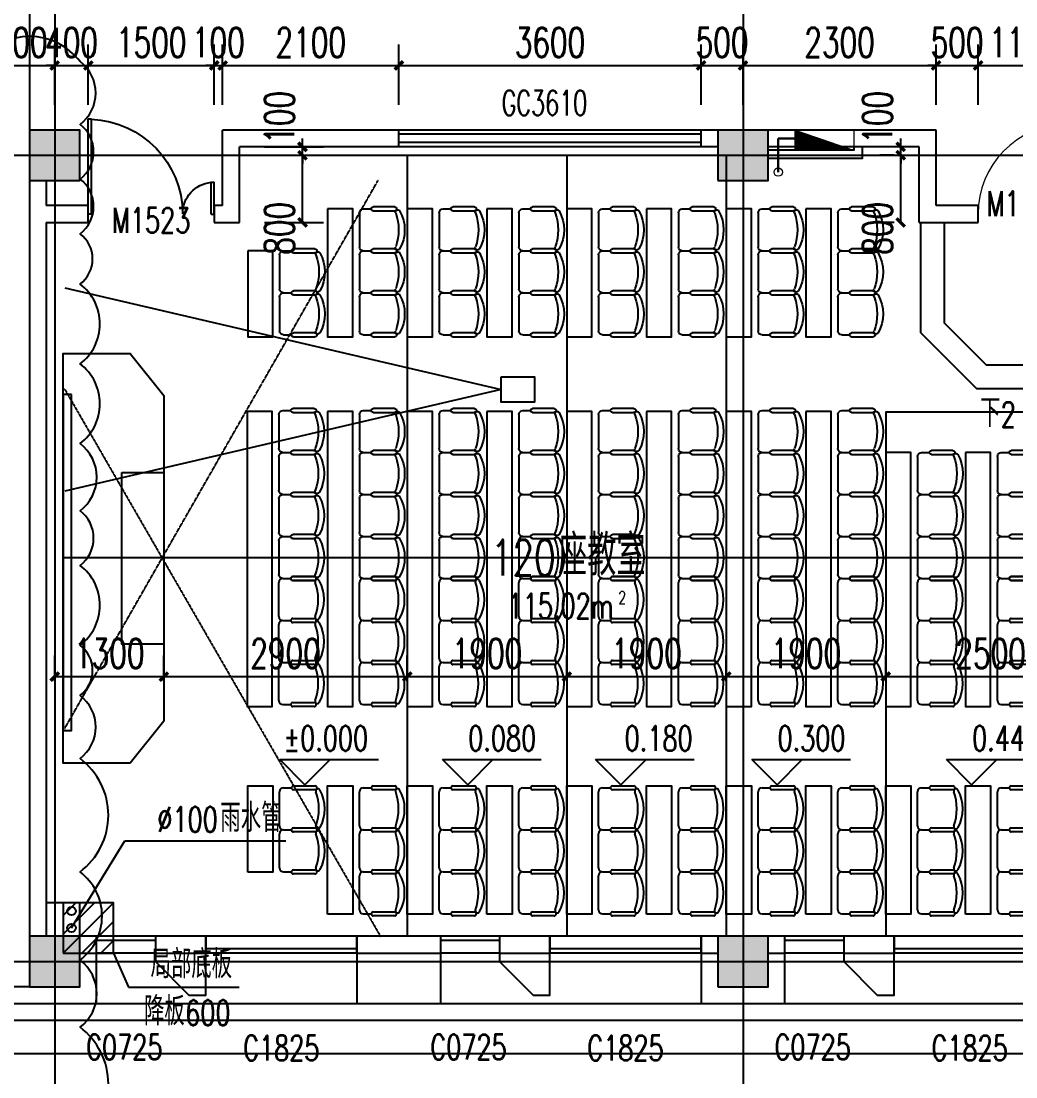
# Model space of a CAD drawing. Header units: millimetres. Extents: x 0 to 118900, y 0 to 84100.
# Drawn here: x 28698 to 40548, y 7016 to 19587 of the extents above; entities that cross this region are included whole.
import ezdxf

# ---------------------------------------------------------------- set-up
doc = ezdxf.new("R2010")
doc.units = ezdxf.units.MM
for name, pattern in [('DASH', [0.35, 0.25, -0.1]), ('DASHED2', [0.375, 0.25, -0.125]), ('DOTE', [2.42, 2, -0.2, 0.02, -0.2])]:
    doc.linetypes.add(name, pattern=pattern)
for name, color, linetype in [('COLUMN', 2, 'Continuous'), ('DIM_ELEV', 3, 'Continuous'), ('DIM_LEAD', 3, 'Continuous'), ('DIM_SYMB', 3, 'Continuous'), ('DOOR', 4, 'Continuous'), ('DOTE', 1, 'DOTE'), ('EVTR', 6, 'Continuous'), ('FACADE OUTER SKIN', 6, 'Continuous'), ('FUR', 36, 'Continuous'), ('PUB_DIM', 3, 'Continuous'), ('PUB_HATCH', 8, 'Continuous'), ('PUB_TEXT', 7, 'Continuous'), ('SEE', 5, 'Continuous'), ('SPACE', 7, 'Continuous'), ('STAIR', 201, 'Continuous'), ('SURFACE', 6, 'Continuous'), ('WALL', 2, 'Continuous'), ('WINDOW', 4, 'Continuous'), ('WINDOW_TEXT', 7, 'Continuous'), ('排水', 7, 'Continuous')]:
    doc.layers.add(name, color=color, linetype=linetype)
doc.layers.add('DIM_MODI', color=6, linetype='Continuous', plot=False)
for name, color, linetype, lineweight in [('S-XIAO', 30, 'Continuous', 15), ('S-XP', 1, 'Continuous', 30), ('S-XP-lg', 30, 'Continuous', 15)]:
    doc.layers.add(name, color=color, linetype=linetype, lineweight=lineweight)
doc.styles.add('_TCH_DIM', font='SIMPLEX', dxfattribs={"bigfont": 'GBCBIG'})
doc.styles.add('_TCH_SPACE', font='SIMPLEX', dxfattribs={"height": 5, "bigfont": 'GBCBIG'})
doc.styles.add('_TCH_WINDOW', font='SIMPLEX', dxfattribs={"height": 3.5, "bigfont": 'GBCBIG'})
doc.styles.add('DIM_FONT', font='SIMPLEX', dxfattribs={"width": 0.7, "bigfont": 'GBCBIG'})
doc.styles.add('仿宋单线', font='tjromans.shx', dxfattribs={"width": 0.65, "bigfont": 'tjhztxt.shx'})
doc.dimstyles.new('_TCH_ARCH&&100', dxfattribs={"dimtxt": 350, "dimasz": 100, "dimexe": 250, "dimexo": 300, "dimgap": 100, "dimtad": 1, "dimdec": 0, "dimzin": 0, "dimdsep": 46, "dimtxsty": 'DIM_FONT', "dimblk": 'ARCHTICK', "dimcen": 0.09, "dimclrt": 7, "dimazin": 2, "dimtfac": 1, "dimtdec": 0, "dimtix": 1, "dimtmove": 2, "dimatfit": 3, "dimldrblk": 'ARCHTICK', "dimfxl": 1, "dimtolj": 1, "dimtzin": 0, "dimarcsym": 0})

# ---------------------------------------------------------------- blocks, each defined once
blk = doc.blocks.new('WD-HIGH')
at = {"layer": 'WINDOW'}
for p, q in [((1050564, 1525426), (1050564, 1525626)), ((1054164, 1525426), (1054164, 1525626))]:
    blk.add_line(p, q, dxfattribs=at)
at = {"layer": 'WINDOW', "linetype": 'DASH', "extrusion": (0, 0, -1)}
for p, q in [((1054164, 1525576), (1050564, 1525576)), ((1054164, 1525476), (1050564, 1525476))]:
    blk.add_line(p, q, dxfattribs=at)
at = {"layer": 'WINDOW_TEXT', "style": '仿宋单线', "width": 0.65}
blk.add_text('GC3610', height=300, dxfattribs=at).set_placement((1051788, 1525799))
blk = doc.blocks.new('WATER PIPE 05')
at = {"layer": 'EVTR', "ltscale": 20}
for centre in [(520314, 806251), (520314, 806051)]:
    blk.add_circle(centre, 50, dxfattribs=at)
at = {"layer": 'SURFACE', "ltscale": 20}
blk.add_lwpolyline([(520414, 805951), (520414, 806351), (520014, 806351)], dxfattribs=at)
blk = doc.blocks.new('XHS')
at = {"layer": 'S-XIAO', "linetype": 'Continuous'}
h = blk.add_hatch(dxfattribs=at)
h.set_pattern_fill('ANSI31', color=256, scale=10, style=0)
h.set_pattern_definition([(45.00000133, (30729.9762, 392116.5537), (-0.883883497, 0.883883456), [])])
h.paths.add_polyline_path([(-900, -160), (-200, -160), (-200, -400)])
blk.add_lwpolyline([(-900, -160), (-200, -160), (-200, -400), (-900, -400)], close=True, dxfattribs=at)
at = {"layer": 'S-XP'}
for p, q in [((0, 100), (0, -300)), ((0, -300), (-200, -300))]:
    blk.add_line(p, q, dxfattribs=at)
at = {"layer": 'S-XP-lg'}
blk.add_circle((0, 100), 50, dxfattribs=at)
blk = doc.blocks.new('AXIS-NET-07')
at = {"layer": 'DOTE'}
for p, q in [((736144, 1612362.8), (736144, 1540152.8)), ((744344, 1612362.8), (744344, 1540152.8)), ((716444, 1552252.8), (796044, 1552252.8)), ((716444, 1542652.8), (796044, 1542652.8))]:
    blk.add_line(p, q, dxfattribs=at)
blk = doc.blocks.new('A$C2A1F14C1')
for p, q in [((137, 228), (351, 228)), ((0, -170), (0, 170)), ((39, 209), (117, 209)), ((351, 189), (137, 189)), ((39, -209), (117, -209)), ((137, -189), (351, -189)), ((351, -228), (137, -228))]:
    blk.add_line(p, q)
for centre, radius, start, end in [((137, 209), 19.5, 90, 270), ((351, 209), 19.5, 270, 90), ((39, 170), 39, 90, 180), ((381, 178), 21.9, 31.8908, 201.2393), ((-116, 0), 506, 340.4246, 19.5754), ((68, 0), 382, 330.2912, 29.7088), ((39, -170), 39, 180, 270), ((137, -209), 19.5, 90, 270), ((351, -209), 19.5, 270, 90), ((381, -178), 21.9, 158.7607, 328.1092)]:
    blk.add_arc(centre, radius, start, end)
blk = doc.blocks.new('120 SEATS')
at = {"layer": 'DIM_MODI', "ltscale": 20}
for points in [[(1002799, 1572146), (1001583, 1572146), (1000919, 1572810), (1000919, 1574126)], [(1002799, 1572426), (1001699, 1572426), (1001199, 1572926), (1001199, 1574126)]]:
    blk.add_lwpolyline(points, dxfattribs=at)
at = {"layer": 'FUR'}
for points in [[(993849, 1574289), (993849, 1572763), (994149, 1572763), (994149, 1574289), (993849, 1574289)], [(994799, 1574289), (994799, 1572763), (995099, 1572763), (995099, 1574289), (994799, 1574289)], [(995749, 1574289), (995749, 1572763), (996049, 1572763), (996049, 1574289), (995749, 1574289)], [(996699, 1574289), (996699, 1572763), (996999, 1572763), (996999, 1574289), (996699, 1574289)], [(997649, 1574289), (997649, 1572763), (997949, 1572763), (997949, 1574289), (997649, 1574289)], [(998599, 1574289), (998599, 1572763), (998899, 1572763), (998899, 1574289), (998599, 1574289)], [(999549, 1574289), (999549, 1572763), (999849, 1572763), (999849, 1574289), (999549, 1574289)], [(992899, 1573789), (992899, 1572763), (993199, 1572763), (993199, 1573789), (992899, 1573789)], [(992891, 1571876), (992891, 1568363), (993191, 1568363), (993191, 1571876), (992891, 1571876)], [(993849, 1571876), (993849, 1568363), (994149, 1568363), (994149, 1571876), (993849, 1571876)], [(994799, 1571876), (994799, 1568363), (995099, 1568363), (995099, 1571876), (994799, 1571876)], [(995749, 1571876), (995749, 1568363), (996049, 1568363), (996049, 1571876), (995749, 1571876)], [(996699, 1571876), (996699, 1568363), (996999, 1568363), (996999, 1571876), (996699, 1571876)], [(997649, 1571876), (997649, 1568363), (997949, 1568363), (997949, 1571876), (997649, 1571876)], [(998599, 1571876), (998599, 1568363), (998899, 1568363), (998899, 1571876), (998599, 1571876)], [(999549, 1571876), (999549, 1568363), (999849, 1568363), (999849, 1571876), (999549, 1571876)], [(1000499, 1571386), (1000499, 1568363), (1000799, 1568363), (1000799, 1571386), (1000499, 1571386)], [(1001449, 1571386), (1001449, 1568363), (1001749, 1568363), (1001749, 1571386), (1001449, 1571386)], [(992899, 1566391), (992899, 1567417), (993199, 1567417), (993199, 1566391), (992899, 1566391)], [(993849, 1565891), (993849, 1567417), (994149, 1567417), (994149, 1565891), (993849, 1565891)], [(994799, 1565891), (994799, 1567417), (995099, 1567417), (995099, 1565891), (994799, 1565891)], [(995749, 1565891), (995749, 1567417), (996049, 1567417), (996049, 1565891), (995749, 1565891)], [(996699, 1565891), (996699, 1567417), (996999, 1567417), (996999, 1565891), (996699, 1565891)], [(997649, 1565891), (997649, 1567417), (997949, 1567417), (997949, 1565891), (997649, 1565891)], [(998599, 1565891), (998599, 1567417), (998899, 1567417), (998899, 1565891), (998599, 1565891)], [(999549, 1565891), (999549, 1567417), (999849, 1567417), (999849, 1565891), (999549, 1565891)], [(1000499, 1565891), (1000499, 1567417), (1000799, 1567417), (1000799, 1565891), (1000499, 1565891)], [(1001449, 1565891), (1001449, 1567417), (1001749, 1567417), (1001749, 1565891), (1001449, 1565891)]]:
    blk.add_lwpolyline(points, dxfattribs=at)
for points in [[(991499, 1567687), (990699, 1567687), (990699, 1572565), (991499, 1572565), (991899, 1572065), (991899, 1568187)], [(990799, 1572076), (990699, 1572076), (990699, 1568076), (990799, 1568076)]]:
    blk.add_lwpolyline(points, close=True, dxfattribs=at)
at = {"layer": 'FUR', "ltscale": 20}
blk.add_lwpolyline([(991399, 1571149), (991899, 1571149), (991899, 1569103), (991399, 1569103)], close=True, dxfattribs=at)
at = {"layer": 'SEE', "linetype": 'DASH'}
for p, q in [((990721, 1568104), (994452, 1574626)), ((990713, 1572149), (994479, 1565626))]:
    blk.add_line(p, q, dxfattribs=at)
at = {"layer": 'SEE'}
for points in [[(994799, 1574926), (994799, 1565626)], [(996699, 1574926), (996699, 1565626)], [(998599, 1574926), (998599, 1565626)], [(990719, 1573346), (995916, 1572137), (990719, 1570927)], [(1002799, 1571866), (1000499, 1571866), (1000499, 1565626)], [(990697, 1570136), (1002799, 1570136)]]:
    blk.add_lwpolyline(points, dxfattribs=at)
blk.add_lwpolyline([(995916, 1572287), (996316, 1572287), (996316, 1571987), (995916, 1571987)], close=True, dxfattribs=at)
at = {"layer": 'FUR', "extrusion": (0, 0, -1), "xscale": 1.198432564735413, "yscale": 1.198432564735413, "zscale": -1.198432564735413, "rotation": 180}
for p in [(-994229, 1574037), (-995179, 1574037), (-996129, 1574037), (-997079, 1574037), (-998029, 1574037), (-998979, 1574037), (-999929, 1574037), (-993279, 1573537), (-994229, 1573537), (-995179, 1573537), (-996129, 1573537), (-997079, 1573537), (-998029, 1573537), (-998979, 1573537), (-999929, 1573537), (-993279, 1573037), (-994229, 1573037), (-995179, 1573037), (-996129, 1573037), (-997079, 1573037), (-998029, 1573037), (-998979, 1573037), (-999929, 1573037), (-993271, 1571636), (-994229, 1571636), (-995179, 1571636), (-996129, 1571636), (-997079, 1571636), (-998029, 1571636), (-998979, 1571636), (-999929, 1571636), (-993271, 1571136), (-994229, 1571136), (-995179, 1571136), (-996129, 1571136), (-997079, 1571136), (-998029, 1571136), (-998979, 1571136), (-999929, 1571136), (-1000879, 1571136), (-1001829, 1571136), (-993271, 1570636), (-994229, 1570636), (-995179, 1570636), (-996129, 1570636), (-997079, 1570636), (-998029, 1570636), (-998979, 1570636), (-999929, 1570636), (-1000879, 1570636), (-1001829, 1570636), (-993271, 1570136), (-994229, 1570136), (-995179, 1570136), (-996129, 1570136), (-997079, 1570136), (-998029, 1570136), (-998979, 1570136), (-999929, 1570136), (-1000879, 1570136), (-1001829, 1570136)]:
    blk.add_blockref('A$C2A1F14C1', p, dxfattribs=at)
at = {"layer": 'FUR', "xscale": 1.198432564735413, "yscale": 1.198432564735413, "zscale": 1.198432564735413}
for p in [(993271, 1569636), (994229, 1569636), (995179, 1569636), (996129, 1569636), (997079, 1569636), (998029, 1569636), (998979, 1569636), (999929, 1569636), (1000879, 1569636), (1001829, 1569636), (993271, 1569136), (994229, 1569136), (995179, 1569136), (996129, 1569136), (997079, 1569136), (998029, 1569136), (998979, 1569136), (999929, 1569136), (1000879, 1569136), (1001829, 1569136), (993271, 1568636), (994229, 1568636), (995179, 1568636), (996129, 1568636), (997079, 1568636), (998029, 1568636), (998979, 1568636), (999929, 1568636), (1000879, 1568636), (1001829, 1568636), (993279, 1567143), (994229, 1567143), (995179, 1567143), (996129, 1567143), (997079, 1567143), (998029, 1567143), (998979, 1567143), (999929, 1567143), (1000879, 1567143), (1001829, 1567143), (993279, 1566643), (994229, 1566643), (995179, 1566643), (996129, 1566643), (997079, 1566643), (998029, 1566643), (998979, 1566643), (999929, 1566643), (1000879, 1566643), (1001829, 1566643), (994229, 1566143), (995179, 1566143), (996129, 1566143), (997079, 1566143), (998029, 1566143), (998979, 1566143), (999929, 1566143), (1000879, 1566143), (1001829, 1566143)]:
    blk.add_blockref('A$C2A1F14C1', p, dxfattribs=at)
blk = doc.blocks.new('_FZH')
blk.add_lwpolyline([(-0.5, -0.5), (0.5, -0.5), (0.5, 0.5), (-0.5, 0.5)], close=True)
at = {"layer": 'PUB_HATCH'}
blk.add_solid([(-0.5, -0.5), (0.5, -0.5), (-0.5, 0.5), (0.5, 0.5)], dxfattribs=at)
blk = doc.blocks.new('$DorLib2D$00000225')
at = {"color": 0}
for p, q in [((0.475, -0.0014), (0.475, 0.7521)), ((0.475, 0.7521), (0.5, 0.7521)), ((0.5, -0.0014), (0.5, 0.7521)), ((-0.5, 0), (-0.5, 0.252)), ((-0.475, 0.252), (-0.5, 0.252)), ((-0.475, 0), (-0.475, 0.252)), ((-0.475, 0), (-0.5, 0)), ((0.475, -0.0014), (0.5, -0.0014))]:
    blk.add_line(p, q, dxfattribs=at)
for centre, radius, start, end in [((0.5046, -0.0019), 0.7546, 92.24927, 179.72377), ((-0.5008, 0.0026), 0.2508, 359.78987, 84.09744)]:
    blk.add_arc(centre, radius, start, end, dxfattribs=at)
blk = doc.blocks.new('$DorLib2D$00000001')
for p, q in [((0.45, 0.975), (0.5, 0.975)), ((0.45, 0), (0.45, 0.975)), ((0.5, 0), (0.5, 0.975)), ((0.5, 0), (0.45, 0))]:
    blk.add_line(p, q)
at = {"lineweight": 13}
blk.add_arc((0.475, 0), 0.975, 91.4693, 180, dxfattribs=at)
blk = doc.blocks.new('$WINLIB2D$00000004')
at = {"color": 0}
for points in [[(-0.5, 0.5), (-0.5, -0.5)], [(-0.5, 0.5), (0.5, 0.5)], [(0.5, -0.5), (0.5, 0.5)], [(-0.5, 0.2406), (0.5, 0.2406)], [(-0.5, -0.5), (0.5, -0.5)]]:
    blk.add_lwpolyline(points, dxfattribs=at)
blk = doc.blocks.new('_ArchTick')
at = {"color": 0, "linetype": 'ByBlock', "const_width": 0.4}
blk.add_lwpolyline([(-0.5, -0.5), (0.5, 0.5)], dxfattribs=at)
blk = doc.blocks.new('*D475')
at = {"layer": 'Defpoints', "color": 0, "transparency": 16777216}
for p in [(30398, 11782), (29098, 11427), (30398, 11427)]:
    blk.add_point(p, dxfattribs=at)
at = {"layer": 'PUB_DIM', "color": 0, "lineweight": -2, "transparency": 16777216}
for p, q in [((29098, 11727), (29098, 12032)), ((30398, 11727), (30398, 12032)), ((29098, 11782), (30398, 11782))]:
    blk.add_line(p, q, dxfattribs=at)
at = {"layer": 'PUB_DIM', "color": 0, "lineweight": -2, "transparency": 16777216, "xscale": 100, "yscale": 100, "zscale": 100, "rotation": 180}
blk.add_blockref('_ArchTick', (29098, 11782), dxfattribs=at)
at = {"layer": 'PUB_DIM', "color": 0, "lineweight": -2, "transparency": 16777216, "xscale": 100, "yscale": 100, "zscale": 100}
blk.add_blockref('_ArchTick', (30398, 11782), dxfattribs=at)
at = {"layer": 'PUB_DIM', "color": 7, "transparency": 16777216, "insert": (29748, 12057), "char_height": 350, "attachment_point": 5, "style": 'DIM_FONT'}
blk.add_mtext('\\A1;1300', dxfattribs=at)
blk = doc.blocks.new('*D476')
at = {"layer": 'Defpoints', "color": 0, "transparency": 16777216}
for p in [(33298, 11782), (30398, 11427), (33298, 11427)]:
    blk.add_point(p, dxfattribs=at)
at = {"layer": 'PUB_DIM', "color": 0, "lineweight": -2, "transparency": 16777216}
for p, q in [((30398, 11727), (30398, 12032)), ((33298, 11727), (33298, 12032)), ((30398, 11782), (33298, 11782))]:
    blk.add_line(p, q, dxfattribs=at)
at = {"layer": 'PUB_DIM', "color": 0, "lineweight": -2, "transparency": 16777216, "xscale": 100, "yscale": 100, "zscale": 100, "rotation": 180}
blk.add_blockref('_ArchTick', (30398, 11782), dxfattribs=at)
at = {"layer": 'PUB_DIM', "color": 0, "lineweight": -2, "transparency": 16777216, "xscale": 100, "yscale": 100, "zscale": 100}
blk.add_blockref('_ArchTick', (33298, 11782), dxfattribs=at)
at = {"layer": 'PUB_DIM', "color": 7, "transparency": 16777216, "insert": (31848, 12057), "char_height": 350, "attachment_point": 5, "style": 'DIM_FONT'}
blk.add_mtext('\\A1;2900', dxfattribs=at)
blk = doc.blocks.new('*D477')
at = {"layer": 'Defpoints', "color": 0, "transparency": 16777216}
for p in [(35198, 11782), (33298, 11427), (35198, 11427)]:
    blk.add_point(p, dxfattribs=at)
at = {"layer": 'PUB_DIM', "color": 0, "lineweight": -2, "transparency": 16777216}
for p, q in [((33298, 11727), (33298, 12032)), ((35198, 11727), (35198, 12032)), ((33298, 11782), (35198, 11782))]:
    blk.add_line(p, q, dxfattribs=at)
at = {"layer": 'PUB_DIM', "color": 0, "lineweight": -2, "transparency": 16777216, "xscale": 100, "yscale": 100, "zscale": 100, "rotation": 180}
blk.add_blockref('_ArchTick', (33298, 11782), dxfattribs=at)
at = {"layer": 'PUB_DIM', "color": 0, "lineweight": -2, "transparency": 16777216, "xscale": 100, "yscale": 100, "zscale": 100}
blk.add_blockref('_ArchTick', (35198, 11782), dxfattribs=at)
at = {"layer": 'PUB_DIM', "color": 7, "transparency": 16777216, "insert": (34248, 12057), "char_height": 350, "attachment_point": 5, "style": 'DIM_FONT'}
blk.add_mtext('\\A1;1900', dxfattribs=at)
blk = doc.blocks.new('*D478')
at = {"layer": 'Defpoints', "color": 0, "transparency": 16777216}
for p in [(37098, 11782), (35198, 11427), (37098, 11427)]:
    blk.add_point(p, dxfattribs=at)
at = {"layer": 'PUB_DIM', "color": 0, "lineweight": -2, "transparency": 16777216}
for p, q in [((35198, 11727), (35198, 12032)), ((37098, 11727), (37098, 12032)), ((35198, 11782), (37098, 11782))]:
    blk.add_line(p, q, dxfattribs=at)
at = {"layer": 'PUB_DIM', "color": 0, "lineweight": -2, "transparency": 16777216, "xscale": 100, "yscale": 100, "zscale": 100, "rotation": 180}
blk.add_blockref('_ArchTick', (35198, 11782), dxfattribs=at)
at = {"layer": 'PUB_DIM', "color": 0, "lineweight": -2, "transparency": 16777216, "xscale": 100, "yscale": 100, "zscale": 100}
blk.add_blockref('_ArchTick', (37098, 11782), dxfattribs=at)
at = {"layer": 'PUB_DIM', "color": 7, "transparency": 16777216, "insert": (36148, 12057), "char_height": 350, "attachment_point": 5, "style": 'DIM_FONT'}
blk.add_mtext('\\A1;1900', dxfattribs=at)
blk = doc.blocks.new('*D479')
at = {"layer": 'Defpoints', "color": 0, "transparency": 16777216}
for p in [(38998, 11782), (37098, 11427), (38998, 11427)]:
    blk.add_point(p, dxfattribs=at)
at = {"layer": 'PUB_DIM', "color": 0, "lineweight": -2, "transparency": 16777216}
for p, q in [((37098, 11727), (37098, 12032)), ((38998, 11727), (38998, 12032)), ((37098, 11782), (38998, 11782))]:
    blk.add_line(p, q, dxfattribs=at)
at = {"layer": 'PUB_DIM', "color": 0, "lineweight": -2, "transparency": 16777216, "xscale": 100, "yscale": 100, "zscale": 100, "rotation": 180}
blk.add_blockref('_ArchTick', (37098, 11782), dxfattribs=at)
at = {"layer": 'PUB_DIM', "color": 0, "lineweight": -2, "transparency": 16777216, "xscale": 100, "yscale": 100, "zscale": 100}
blk.add_blockref('_ArchTick', (38998, 11782), dxfattribs=at)
at = {"layer": 'PUB_DIM', "color": 7, "transparency": 16777216, "insert": (38048, 12057), "char_height": 350, "attachment_point": 5, "style": 'DIM_FONT'}
blk.add_mtext('\\A1;1900', dxfattribs=at)
blk = doc.blocks.new('*D480')
at = {"layer": 'Defpoints', "color": 0, "transparency": 16777216}
for p in [(41498, 11782), (38998, 11427), (41498, 11427)]:
    blk.add_point(p, dxfattribs=at)
at = {"layer": 'PUB_DIM', "color": 0, "lineweight": -2, "transparency": 16777216}
for p, q in [((38998, 11727), (38998, 12032)), ((41498, 11727), (41498, 12032)), ((38998, 11782), (41498, 11782))]:
    blk.add_line(p, q, dxfattribs=at)
at = {"layer": 'PUB_DIM', "color": 0, "lineweight": -2, "transparency": 16777216, "xscale": 100, "yscale": 100, "zscale": 100, "rotation": 180}
blk.add_blockref('_ArchTick', (38998, 11782), dxfattribs=at)
at = {"layer": 'PUB_DIM', "color": 0, "lineweight": -2, "transparency": 16777216, "xscale": 100, "yscale": 100, "zscale": 100}
blk.add_blockref('_ArchTick', (41498, 11782), dxfattribs=at)
at = {"layer": 'PUB_DIM', "color": 7, "transparency": 16777216, "insert": (40248, 12057), "char_height": 350, "attachment_point": 5, "style": 'DIM_FONT'}
blk.add_mtext('\\A1;2500', dxfattribs=at)
blk = doc.blocks.new('*D109')
at = {"layer": 'Defpoints', "color": 0, "transparency": 16777216}
for p in [(39176, 17990), (39398, 17990), (39398, 17190)]:
    blk.add_point(p, dxfattribs=at)
at = {"layer": 'PUB_DIM', "color": 0, "lineweight": -2, "transparency": 16777216}
for p, q in [((39098, 17990), (38926, 17990)), ((39176, 17190), (39176, 17990)), ((39098, 17190), (38926, 17190))]:
    blk.add_line(p, q, dxfattribs=at)
at = {"layer": 'PUB_DIM', "color": 0, "lineweight": -2, "transparency": 16777216, "xscale": 100, "yscale": 100, "zscale": 100}
for p, rotation in [((39176, 17990), 90), ((39176, 17190), 270)]:
    blk.add_blockref('_ArchTick', p, dxfattribs=dict(at, rotation=rotation))
at = {"layer": 'PUB_DIM', "color": 7, "transparency": 16777216, "insert": (38901, 17120), "char_height": 350, "attachment_point": 5, "rotation": 90, "style": 'DIM_FONT'}
blk.add_mtext('\\A1;800', dxfattribs=at)
blk = doc.blocks.new('*D110')
at = {"layer": 'Defpoints', "color": 0, "transparency": 16777216}
for p in [(39176, 18090), (39398, 18090), (39398, 17990)]:
    blk.add_point(p, dxfattribs=at)
at = {"layer": 'PUB_DIM', "color": 0, "lineweight": -2, "transparency": 16777216}
for p, q in [((39176, 18090), (39176, 18190)), ((39098, 18090), (38926, 18090)), ((39098, 17990), (38926, 17990)), ((39176, 17990), (39176, 18090)), ((39176, 17990), (39176, 17890))]:
    blk.add_line(p, q, dxfattribs=at)
at = {"layer": 'PUB_DIM', "color": 0, "lineweight": -2, "transparency": 16777216, "xscale": 100, "yscale": 100, "zscale": 100}
for p, rotation in [((39176, 18090), 270), ((39176, 17990), 90)]:
    blk.add_blockref('_ArchTick', p, dxfattribs=dict(at, rotation=rotation))
at = {"layer": 'PUB_DIM', "color": 7, "transparency": 16777216, "insert": (38901, 18440), "char_height": 350, "attachment_point": 5, "rotation": 90, "style": 'DIM_FONT'}
blk.add_mtext('\\A1;100', dxfattribs=at)
blk = doc.blocks.new('*D111')
at = {"layer": 'Defpoints', "color": 0, "transparency": 16777216}
for p in [(31298, 17990), (32050, 17990), (31298, 17190)]:
    blk.add_point(p, dxfattribs=at)
at = {"layer": 'PUB_DIM', "color": 0, "lineweight": -2, "transparency": 16777216}
for p, q in [((31598, 17990), (32300, 17990)), ((32050, 17190), (32050, 17990)), ((31598, 17190), (32300, 17190))]:
    blk.add_line(p, q, dxfattribs=at)
at = {"layer": 'PUB_DIM', "color": 0, "lineweight": -2, "transparency": 16777216, "xscale": 100, "yscale": 100, "zscale": 100}
for p, rotation in [((32050, 17990), 90), ((32050, 17190), 270)]:
    blk.add_blockref('_ArchTick', p, dxfattribs=dict(at, rotation=rotation))
at = {"layer": 'PUB_DIM', "color": 7, "transparency": 16777216, "insert": (31775, 17120), "char_height": 350, "attachment_point": 5, "rotation": 90, "style": 'DIM_FONT'}
blk.add_mtext('\\A1;800', dxfattribs=at)
blk = doc.blocks.new('*D112')
at = {"layer": 'Defpoints', "color": 0, "transparency": 16777216}
for p in [(31298, 18090), (31298, 17990), (32050, 18090)]:
    blk.add_point(p, dxfattribs=at)
at = {"layer": 'PUB_DIM', "color": 0, "lineweight": -2, "transparency": 16777216}
for p, q in [((32050, 18090), (32050, 18190)), ((31598, 18090), (32300, 18090)), ((31598, 17990), (32300, 17990)), ((32050, 17990), (32050, 18090)), ((32050, 17990), (32050, 17890))]:
    blk.add_line(p, q, dxfattribs=at)
at = {"layer": 'PUB_DIM', "color": 0, "lineweight": -2, "transparency": 16777216, "xscale": 100, "yscale": 100, "zscale": 100}
for p, rotation in [((32050, 18090), 270), ((32050, 17990), 90)]:
    blk.add_blockref('_ArchTick', p, dxfattribs=dict(at, rotation=rotation))
at = {"layer": 'PUB_DIM', "color": 7, "transparency": 16777216, "insert": (31775, 18440), "char_height": 350, "attachment_point": 5, "rotation": 90, "style": 'DIM_FONT'}
blk.add_mtext('\\A1;100', dxfattribs=at)
blk = doc.blocks.new('*D571')
at = {"layer": 'Defpoints', "color": 0, "transparency": 16777216}
for p in [(29098, 19059), (28298, 18290), (29098, 18290)]:
    blk.add_point(p, dxfattribs=at)
at = {"layer": 'PUB_DIM', "color": 0, "lineweight": -2, "transparency": 16777216}
for p, q in [((28298, 18590), (28298, 19309)), ((29098, 18590), (29098, 19309)), ((28298, 19059), (28198, 19059)), ((28298, 19059), (29098, 19059)), ((29098, 19059), (29198, 19059))]:
    blk.add_line(p, q, dxfattribs=at)
at = {"layer": 'PUB_DIM', "color": 0, "lineweight": -2, "transparency": 16777216, "xscale": 100, "yscale": 100, "zscale": 100}
blk.add_blockref('_ArchTick', (28298, 19059), dxfattribs=at)
at = {"layer": 'PUB_DIM', "color": 0, "lineweight": -2, "transparency": 16777216, "xscale": 100, "yscale": 100, "zscale": 100, "rotation": 180}
blk.add_blockref('_ArchTick', (29098, 19059), dxfattribs=at)
at = {"layer": 'PUB_DIM', "color": 7, "transparency": 16777216, "insert": (28698, 19334), "char_height": 350, "attachment_point": 5, "style": 'DIM_FONT'}
blk.add_mtext('\\A1;800', dxfattribs=at)
blk = doc.blocks.new('*D572')
at = {"layer": 'Defpoints', "color": 0, "transparency": 16777216}
for p in [(29498, 19059), (29098, 18290), (29498, 18290)]:
    blk.add_point(p, dxfattribs=at)
at = {"layer": 'PUB_DIM', "color": 0, "lineweight": -2, "transparency": 16777216}
for p, q in [((29098, 18590), (29098, 19309)), ((29498, 18590), (29498, 19309)), ((29098, 19059), (28998, 19059)), ((29098, 19059), (29498, 19059)), ((29498, 19059), (29598, 19059))]:
    blk.add_line(p, q, dxfattribs=at)
at = {"layer": 'PUB_DIM', "color": 0, "lineweight": -2, "transparency": 16777216, "xscale": 100, "yscale": 100, "zscale": 100}
blk.add_blockref('_ArchTick', (29098, 19059), dxfattribs=at)
at = {"layer": 'PUB_DIM', "color": 0, "lineweight": -2, "transparency": 16777216, "xscale": 100, "yscale": 100, "zscale": 100, "rotation": 180}
blk.add_blockref('_ArchTick', (29498, 19059), dxfattribs=at)
at = {"layer": 'PUB_DIM', "color": 7, "transparency": 16777216, "insert": (29298, 19334), "char_height": 350, "attachment_point": 5, "style": 'DIM_FONT'}
blk.add_mtext('\\A1;400', dxfattribs=at)
blk = doc.blocks.new('*D573')
at = {"layer": 'Defpoints', "color": 0, "transparency": 16777216}
for p in [(30998, 19059), (29498, 18290), (30998, 18290)]:
    blk.add_point(p, dxfattribs=at)
at = {"layer": 'PUB_DIM', "color": 0, "lineweight": -2, "transparency": 16777216}
for p, q in [((29498, 18590), (29498, 19309)), ((30998, 18590), (30998, 19309)), ((29498, 19059), (30998, 19059))]:
    blk.add_line(p, q, dxfattribs=at)
at = {"layer": 'PUB_DIM', "color": 0, "lineweight": -2, "transparency": 16777216, "xscale": 100, "yscale": 100, "zscale": 100, "rotation": 180}
blk.add_blockref('_ArchTick', (29498, 19059), dxfattribs=at)
at = {"layer": 'PUB_DIM', "color": 0, "lineweight": -2, "transparency": 16777216, "xscale": 100, "yscale": 100, "zscale": 100}
blk.add_blockref('_ArchTick', (30998, 19059), dxfattribs=at)
at = {"layer": 'PUB_DIM', "color": 7, "transparency": 16777216, "insert": (30248, 19334), "char_height": 350, "attachment_point": 5, "style": 'DIM_FONT'}
blk.add_mtext('\\A1;1500', dxfattribs=at)
blk = doc.blocks.new('*D574')
at = {"layer": 'Defpoints', "color": 0, "transparency": 16777216}
for p in [(31098, 19059), (30998, 18290), (31098, 18290)]:
    blk.add_point(p, dxfattribs=at)
at = {"layer": 'PUB_DIM', "color": 0, "lineweight": -2, "transparency": 16777216}
for p, q in [((30998, 18590), (30998, 19309)), ((31098, 18590), (31098, 19309)), ((30998, 19059), (30898, 19059)), ((30998, 19059), (31098, 19059)), ((31098, 19059), (31198, 19059))]:
    blk.add_line(p, q, dxfattribs=at)
at = {"layer": 'PUB_DIM', "color": 0, "lineweight": -2, "transparency": 16777216, "xscale": 100, "yscale": 100, "zscale": 100}
blk.add_blockref('_ArchTick', (30998, 19059), dxfattribs=at)
at = {"layer": 'PUB_DIM', "color": 0, "lineweight": -2, "transparency": 16777216, "xscale": 100, "yscale": 100, "zscale": 100, "rotation": 180}
blk.add_blockref('_ArchTick', (31098, 19059), dxfattribs=at)
at = {"layer": 'PUB_DIM', "color": 7, "transparency": 16777216, "insert": (31048, 19334), "char_height": 350, "attachment_point": 5, "style": 'DIM_FONT'}
blk.add_mtext('\\A1;100', dxfattribs=at)
blk = doc.blocks.new('*D575')
at = {"layer": 'Defpoints', "color": 0, "transparency": 16777216}
for p in [(33198, 19059), (31098, 18290), (33198, 18290)]:
    blk.add_point(p, dxfattribs=at)
at = {"layer": 'PUB_DIM', "color": 0, "lineweight": -2, "transparency": 16777216}
for p, q in [((31098, 18590), (31098, 19309)), ((33198, 18590), (33198, 19309)), ((31098, 19059), (33198, 19059))]:
    blk.add_line(p, q, dxfattribs=at)
at = {"layer": 'PUB_DIM', "color": 0, "lineweight": -2, "transparency": 16777216, "xscale": 100, "yscale": 100, "zscale": 100, "rotation": 180}
blk.add_blockref('_ArchTick', (31098, 19059), dxfattribs=at)
at = {"layer": 'PUB_DIM', "color": 0, "lineweight": -2, "transparency": 16777216, "xscale": 100, "yscale": 100, "zscale": 100}
blk.add_blockref('_ArchTick', (33198, 19059), dxfattribs=at)
at = {"layer": 'PUB_DIM', "color": 7, "transparency": 16777216, "insert": (32148, 19334), "char_height": 350, "attachment_point": 5, "style": 'DIM_FONT'}
blk.add_mtext('\\A1;2100', dxfattribs=at)
blk = doc.blocks.new('*D576')
at = {"layer": 'Defpoints', "color": 0, "transparency": 16777216}
for p in [(36798, 19059), (33198, 18290), (36798, 18290)]:
    blk.add_point(p, dxfattribs=at)
at = {"layer": 'PUB_DIM', "color": 0, "lineweight": -2, "transparency": 16777216}
for p, q in [((33198, 18590), (33198, 19309)), ((36798, 18590), (36798, 19309)), ((33198, 19059), (36798, 19059))]:
    blk.add_line(p, q, dxfattribs=at)
at = {"layer": 'PUB_DIM', "color": 0, "lineweight": -2, "transparency": 16777216, "xscale": 100, "yscale": 100, "zscale": 100, "rotation": 180}
blk.add_blockref('_ArchTick', (33198, 19059), dxfattribs=at)
at = {"layer": 'PUB_DIM', "color": 0, "lineweight": -2, "transparency": 16777216, "xscale": 100, "yscale": 100, "zscale": 100}
blk.add_blockref('_ArchTick', (36798, 19059), dxfattribs=at)
at = {"layer": 'PUB_DIM', "color": 7, "transparency": 16777216, "insert": (34998, 19334), "char_height": 350, "attachment_point": 5, "style": 'DIM_FONT'}
blk.add_mtext('\\A1;3600', dxfattribs=at)
blk = doc.blocks.new('*D577')
at = {"layer": 'Defpoints', "color": 0, "transparency": 16777216}
for p in [(37298, 19059), (36798, 18290), (37298, 18290)]:
    blk.add_point(p, dxfattribs=at)
at = {"layer": 'PUB_DIM', "color": 0, "lineweight": -2, "transparency": 16777216}
for p, q in [((36798, 18590), (36798, 19309)), ((37298, 18590), (37298, 19309)), ((36798, 19059), (36698, 19059)), ((36798, 19059), (37298, 19059)), ((37298, 19059), (37398, 19059))]:
    blk.add_line(p, q, dxfattribs=at)
at = {"layer": 'PUB_DIM', "color": 0, "lineweight": -2, "transparency": 16777216, "xscale": 100, "yscale": 100, "zscale": 100}
blk.add_blockref('_ArchTick', (36798, 19059), dxfattribs=at)
at = {"layer": 'PUB_DIM', "color": 0, "lineweight": -2, "transparency": 16777216, "xscale": 100, "yscale": 100, "zscale": 100, "rotation": 180}
blk.add_blockref('_ArchTick', (37298, 19059), dxfattribs=at)
at = {"layer": 'PUB_DIM', "color": 7, "transparency": 16777216, "insert": (37048, 19334), "char_height": 350, "attachment_point": 5, "style": 'DIM_FONT'}
blk.add_mtext('\\A1;500', dxfattribs=at)
blk = doc.blocks.new('*D578')
at = {"layer": 'Defpoints', "color": 0, "transparency": 16777216}
for p in [(39598, 19059), (37298, 18290), (39598, 18290)]:
    blk.add_point(p, dxfattribs=at)
at = {"layer": 'PUB_DIM', "color": 0, "lineweight": -2, "transparency": 16777216}
for p, q in [((37298, 18590), (37298, 19309)), ((39598, 18590), (39598, 19309)), ((37298, 19059), (39598, 19059))]:
    blk.add_line(p, q, dxfattribs=at)
at = {"layer": 'PUB_DIM', "color": 0, "lineweight": -2, "transparency": 16777216, "xscale": 100, "yscale": 100, "zscale": 100, "rotation": 180}
blk.add_blockref('_ArchTick', (37298, 19059), dxfattribs=at)
at = {"layer": 'PUB_DIM', "color": 0, "lineweight": -2, "transparency": 16777216, "xscale": 100, "yscale": 100, "zscale": 100}
blk.add_blockref('_ArchTick', (39598, 19059), dxfattribs=at)
at = {"layer": 'PUB_DIM', "color": 7, "transparency": 16777216, "insert": (38448, 19334), "char_height": 350, "attachment_point": 5, "style": 'DIM_FONT'}
blk.add_mtext('\\A1;2300', dxfattribs=at)
blk = doc.blocks.new('*D579')
at = {"layer": 'Defpoints', "color": 0, "transparency": 16777216}
for p in [(40098, 19059), (39598, 18290), (40098, 18290)]:
    blk.add_point(p, dxfattribs=at)
at = {"layer": 'PUB_DIM', "color": 0, "lineweight": -2, "transparency": 16777216}
for p, q in [((39598, 18590), (39598, 19309)), ((40098, 18590), (40098, 19309)), ((39598, 19059), (39498, 19059)), ((39598, 19059), (40098, 19059)), ((40098, 19059), (40198, 19059))]:
    blk.add_line(p, q, dxfattribs=at)
at = {"layer": 'PUB_DIM', "color": 0, "lineweight": -2, "transparency": 16777216, "xscale": 100, "yscale": 100, "zscale": 100}
blk.add_blockref('_ArchTick', (39598, 19059), dxfattribs=at)
at = {"layer": 'PUB_DIM', "color": 0, "lineweight": -2, "transparency": 16777216, "xscale": 100, "yscale": 100, "zscale": 100, "rotation": 180}
blk.add_blockref('_ArchTick', (40098, 19059), dxfattribs=at)
at = {"layer": 'PUB_DIM', "color": 7, "transparency": 16777216, "insert": (39848, 19334), "char_height": 350, "attachment_point": 5, "style": 'DIM_FONT'}
blk.add_mtext('\\A1;500', dxfattribs=at)
blk = doc.blocks.new('*D580')
at = {"layer": 'Defpoints', "color": 0, "transparency": 16777216}
for p in [(41198, 19059), (40098, 18290), (41198, 18290)]:
    blk.add_point(p, dxfattribs=at)
at = {"layer": 'PUB_DIM', "color": 0, "lineweight": -2, "transparency": 16777216}
for p, q in [((40098, 18590), (40098, 19309)), ((41198, 18590), (41198, 19309)), ((40098, 19059), (41198, 19059))]:
    blk.add_line(p, q, dxfattribs=at)
at = {"layer": 'PUB_DIM', "color": 0, "lineweight": -2, "transparency": 16777216, "xscale": 100, "yscale": 100, "zscale": 100, "rotation": 180}
blk.add_blockref('_ArchTick', (40098, 19059), dxfattribs=at)
at = {"layer": 'PUB_DIM', "color": 0, "lineweight": -2, "transparency": 16777216, "xscale": 100, "yscale": 100, "zscale": 100}
blk.add_blockref('_ArchTick', (41198, 19059), dxfattribs=at)
at = {"layer": 'PUB_DIM', "color": 7, "transparency": 16777216, "insert": (40648, 19334), "char_height": 350, "attachment_point": 5, "style": 'DIM_FONT'}
blk.add_mtext('\\A1;1100', dxfattribs=at)

msp = doc.modelspace()

# ---------------------------------------------------------------- hatches: boundary and pattern name
at = {"layer": 'STAIR'}
h = msp.add_hatch(dxfattribs=at)
h.set_pattern_fill('ANSI31', color=256, scale=100, style=0)
h.set_pattern_definition([(45, (29197.56, 8489.89), (-112.253, 112.253), [])])
h.paths.add_polyline_path([(29197.6, 8489.9), (29797.6, 8489.9), (29797.6, 9089.9), (29197.6, 9089.9)])

# ---------------------------------------------------------------- linework, layer by layer
at = {"layer": 'DIM_ELEV'}
for p, q in [((32078.4, 10493.2), (31778.4, 10793.2)), ((31778.4, 10793.2), (32953.6, 10793.2)), ((32078.4, 10493.2), (32378.4, 10793.2)), ((34018.4, 10493.2), (33718.4, 10793.2)), ((33718.4, 10793.2), (34893.7, 10793.2)), ((34018.4, 10493.2), (34318.4, 10793.2)), ((35842.1, 10493.2), (35542.1, 10793.2)), ((35542.1, 10793.2), (36717.3, 10793.2)), ((35842.1, 10493.2), (36142.1, 10793.2)), ((37703.2, 10493.2), (37403.2, 10793.2)), ((37403.2, 10793.2), (38578.4, 10793.2)), ((37703.2, 10493.2), (38003.2, 10793.2)), ((40021.4, 10493.2), (39721.4, 10793.2)), ((39721.4, 10793.2), (40896.6, 10793.2)), ((40021.4, 10493.2), (40321.4, 10793.2))]:
    msp.add_line(p, q, dxfattribs=at)
at = {"layer": 'DIM_LEAD'}
for p, q in [((29297.6, 8789.9), (29934.2, 9827.4)), ((29934.2, 9827.4), (31853.2, 9827.4)), ((29797.6, 8489.9), (29975.5, 8085.3)), ((29975.5, 8085.3), (31297.2, 8085.3))]:
    msp.add_line(p, q, dxfattribs=at)
at = {"layer": 'DIM_MODI'}
msp.add_lwpolyline([(28519, 6256.2, 0.5), (29169, 6256.2, 0.5), (29399.4, 6256.2, 0.5), (29399.4, 7606.2, 0.5), (29399.4, 8406.2, 0.5), (29399.4, 9456.2, 0.5), (29399.4, 10806.2, 0.5), (29399.4, 11556.2, 0.5), (29399.4, 12156.2, 0.5), (29399.4, 13106.2, 0.5), (29399.4, 13756.2, 0.5), (29399.4, 14556.2, 0.5), (29399.4, 15506.2, 0.5), (29399.4, 16456.2, 0.5), (29399.4, 17056.2, 0.5), (29399.4, 17706.2, 0.5), (29399.4, 18356.2, 0.5), (29399.4, 19104.6, 0.5), (28199.4, 19104.6, 0.5)], format="xyb", dxfattribs=at)
at = {"layer": 'DIM_SYMB'}
msp.add_lwpolyline([(40447.6, 15229.9, 0, 0, 0), (40447.6, 15489.9, 80, 0, 0), (40447.6, 15789.9, 0, 0, 0)], format="xyseb", dxfattribs=at)
at = {"layer": 'FACADE OUTER SKIN', "ltscale": 20}
for points in [[(28597.6, 9289.9), (28597.6, 7889.9), (29397.6, 7889.9), (29597.6, 7889.9), (29597.6, 8489.9)], [(30297.3, 8489.9), (30297.3, 8389.9), (30697.3, 7989.9), (30897.3, 7989.9), (30897.3, 8489.9)], [(32697.6, 8489.9), (32697.6, 7889.9), (33697.6, 7889.9), (33697.6, 8489.9)], [(34397.6, 8489.9), (34397.6, 8389.9), (34797.6, 7989.9), (34997.6, 7989.9), (34997.6, 8489.9)], [(36797.6, 8489.9), (36797.6, 7889.9), (37797.6, 7889.9), (37797.6, 8489.9)], [(38497.6, 8489.9), (38497.6, 8389.9), (38897.6, 7989.9), (39097.6, 7989.9), (39097.6, 8489.9)]]:
    msp.add_lwpolyline(points, dxfattribs=at)
at = {"layer": 'SEE', "linetype": 'DASH'}
msp.add_lwpolyline([(28797.6, 8089.9), (17321.7, 8089.9)], dxfattribs=at)
at = {"layer": 'SEE'}
for points in [[(29597.3, 7889.9), (32697.3, 7889.9)], [(33697.6, 7889.9), (36797.6, 7889.9)], [(37797.6, 7889.9), (40897.6, 7889.9)]]:
    msp.add_lwpolyline(points, dxfattribs=at)
at = {"layer": 'STAIR', "linetype": 'DASHED2'}
msp.add_lwpolyline([(28797.6, 21289.9), (28797.6, 18289.9)], dxfattribs=at)
at = {"layer": 'STAIR'}
msp.add_lwpolyline([(29197.6, 8489.9), (29797.6, 8489.9), (29797.6, 9089.9), (29197.6, 9089.9)], close=True, dxfattribs=at)
at = {"layer": 'WALL'}
for p, q in [((31097.6, 17389.9), (31097.6, 18289.9)), ((36997.6, 18289.9), (31097.6, 18289.9)), ((39597.6, 18289.9), (37597.6, 18289.9)), ((39597.6, 17389.9), (39597.6, 18289.9)), ((29097.6, 17989.9), (29097.6, 17989.9)), ((31297.6, 17189.9), (31297.6, 18089.9)), ((36997.6, 18089.9), (31297.6, 18089.9)), ((39397.6, 18089.9), (37597.6, 18089.9)), ((39397.6, 17189.9), (39397.6, 18089.9)), ((29097.6, 17889.9), (29097.6, 17889.9)), ((29097.6, 17789.9), (29097.6, 17789.9)), ((28797.6, 17689.9), (28797.6, 17289.9)), ((28997.6, 17689.9), (28997.6, 17389.9)), ((29497.6, 17389.9), (28997.6, 17389.9)), ((29497.6, 17189.9), (29497.6, 17389.9)), ((31097.6, 17389.9), (30997.6, 17389.9)), ((30997.6, 17389.9), (30997.6, 17189.9)), ((40097.6, 17389.9), (39597.6, 17389.9)), ((40097.6, 17189.9), (40097.6, 17389.9)), ((28797.6, 17289.9), (28797.6, 8689.9)), ((28997.6, 17189.9), (29497.6, 17189.9)), ((28997.6, 17189.9), (28997.6, 8689.9)), ((30997.6, 17189.9), (31297.6, 17189.9)), ((39397.6, 17189.9), (40097.6, 17189.9)), ((29597.3, 8689.9), (29397.6, 8689.9)), ((29597.3, 8489.9), (29597.3, 8689.9)), ((30897.3, 8689.9), (30297.3, 8689.9)), ((30297.3, 8689.9), (30297.3, 8489.9)), ((30897.3, 8489.9), (30897.3, 8689.9)), ((33697.6, 8689.9), (32697.3, 8689.9)), ((32697.3, 8689.9), (32697.3, 8489.9)), ((33697.6, 8489.9), (33697.6, 8689.9)), ((34997.6, 8689.9), (34397.6, 8689.9)), ((34397.6, 8689.9), (34397.6, 8489.9)), ((34997.6, 8489.9), (34997.6, 8689.9)), ((36997.6, 8689.9), (36797.6, 8689.9)), ((36797.6, 8689.9), (36797.6, 8489.9)), ((37797.6, 8689.9), (37597.6, 8689.9)), ((37797.6, 8489.9), (37797.6, 8689.9)), ((39097.6, 8689.9), (38497.6, 8689.9)), ((38497.6, 8689.9), (38497.6, 8489.9)), ((39097.6, 8489.9), (39097.6, 8689.9)), ((29397.6, 8489.9), (29597.3, 8489.9)), ((30297.3, 8489.9), (30897.3, 8489.9)), ((32697.3, 8489.9), (33697.6, 8489.9)), ((34397.6, 8489.9), (34997.6, 8489.9)), ((36797.6, 8489.9), (36997.6, 8489.9)), ((37597.6, 8489.9), (37797.6, 8489.9)), ((38497.6, 8489.9), (39097.6, 8489.9))]:
    msp.add_line(p, q, dxfattribs=at)
at = {"layer": 'WALL', "ltscale": 20}
for points in [[(38617.6, 18089.9), (38617.6, 18049.9), (37597.6, 18049.9)], [(38717.6, 18089.9), (38717.6, 17949.9), (37597.6, 17949.9)]]:
    msp.add_lwpolyline(points, dxfattribs=at)
at = {"layer": '排水'}
msp.add_lwpolyline([(15497.6, 7289.9), (15497.6, 7689.9), (84897.6, 7689.9), (84897.6, 7289.9), (15497.6, 7289.9)], dxfattribs=at)

# ---------------------------------------------------------------- block references
at = {"layer": 'COLUMN', "xscale": 600, "yscale": 600, "zscale": 600}
for p in [(29097.6, 17989.9), (37297.6, 17989.9), (29097.6, 8389.9), (37297.6, 8389.9)]:
    msp.add_blockref('_FZH', p, dxfattribs=at)
at = {"layer": 'DOOR'}
ref = msp.add_blockref('$DorLib2D$00000225', (30247.6, 17289.9), dxfattribs=dict(at, xscale=-1500, yscale=1500, zscale=-1500))
ref.add_attrib('A', 'M1523', (29777.6, 17066.1), dxfattribs={"layer": 'WINDOW_TEXT', "ltscale": 20, "height": 297.5, "style": '_TCH_WINDOW', "width": 0.705882})
ref = msp.add_blockref('$DorLib2D$00000001', (40647.6, 17289.9), dxfattribs=dict(at, xscale=-1100, yscale=-1100, zscale=-1100, rotation=180.0000000037844))
ref.add_attrib('A', 'M1123', (40197.6, 17266.1), dxfattribs={"layer": 'WINDOW_TEXT', "ltscale": 20, "height": 297.5, "rotation": 0, "style": '_TCH_WINDOW', "width": 0.705882})
at = {"layer": 'DOTE'}
msp.add_blockref('AXIS-NET-07', (-707046.5, -1534262.9), dxfattribs=at)
at = {"layer": 'S-XIAO', "rotation": 180}
msp.add_blockref('XHS', (37717.6, 17889.9), dxfattribs=at)
at = {"layer": 'SEE'}
msp.add_blockref('120 SEATS', (-961501.5, -1556936.1), dxfattribs=at)
at = {"layer": 'SURFACE'}
msp.add_blockref('WATER PIPE 05', (-491016, -797261.1), dxfattribs=at)
at = {"layer": 'WINDOW'}
msp.add_blockref('WD-HIGH', (-1017366, -1507336.1), dxfattribs=at)
ref = msp.add_blockref('$WINLIB2D$00000004', (29947.3, 8589.9), dxfattribs=dict(at, xscale=-700, yscale=200, zscale=-700))
ref.add_attrib('A', 'C0725', (29472.3, 7222.1), dxfattribs={"layer": 'WINDOW_TEXT', "ltscale": 20, "height": 297.5, "style": '_TCH_WINDOW', "width": 0.705882})
ref = msp.add_blockref('$WINLIB2D$00000004', (31797.3, 8589.9), dxfattribs=dict(at, xscale=-1800, yscale=-200, zscale=-1800))
ref.add_attrib('A', 'C1825', (31342.3, 7211.5), dxfattribs={"layer": 'WINDOW_TEXT', "ltscale": 20, "height": 297.5, "style": '_TCH_WINDOW', "width": 0.705882})
ref = msp.add_blockref('$WINLIB2D$00000004', (34047.6, 8589.9), dxfattribs=dict(at, xscale=-700, yscale=200, zscale=-700))
ref.add_attrib('A', 'C0725', (33572.6, 7222.1), dxfattribs={"layer": 'WINDOW_TEXT', "ltscale": 20, "height": 297.5, "style": '_TCH_WINDOW', "width": 0.705882})
ref = msp.add_blockref('$WINLIB2D$00000004', (35897.6, 8589.9), dxfattribs=dict(at, xscale=-1800, yscale=-200, zscale=-1800))
ref.add_attrib('A', 'C1825', (35442.6, 7211.5), dxfattribs={"layer": 'WINDOW_TEXT', "ltscale": 20, "height": 297.5, "style": '_TCH_WINDOW', "width": 0.705882})
ref = msp.add_blockref('$WINLIB2D$00000004', (38147.6, 8589.9), dxfattribs=dict(at, xscale=-700, yscale=200, zscale=-700))
ref.add_attrib('A', 'C0725', (37672.6, 7222.1), dxfattribs={"layer": 'WINDOW_TEXT', "ltscale": 20, "height": 297.5, "style": '_TCH_WINDOW', "width": 0.705882})
ref = msp.add_blockref('$WINLIB2D$00000004', (39997.6, 8589.9), dxfattribs=dict(at, xscale=-1800, yscale=-200, zscale=-1800))
ref.add_attrib('A', 'C1825', (39542.6, 7211.5), dxfattribs={"layer": 'WINDOW_TEXT', "ltscale": 20, "height": 297.5, "style": '_TCH_WINDOW', "width": 0.705882})

# ---------------------------------------------------------------- texts
at = {"layer": 'PUB_TEXT', "style": '_TCH_DIM'}
for s, height, p in [('下', 337.6, (40122.3, 14753.5)), ('雨水管', 337.59, (31070.6, 9932.4)), ('局部底板', 337.59, (30239, 8190.3)), ('降板', 337.59, (30160.7, 7630.3))]:
    msp.add_text(s, height=height, dxfattribs=at).set_placement(p)
at = {"layer": 'PUB_TEXT', "style": '_TCH_DIM', "width": 0.705882}
for s, p in [('2', (40368, 14753.5)), ('%%P0.000', (31823.6, 10898.2)), ('0.080', (34023.7, 10898.2)), ('0.180', (35887.3, 10898.2)), ('0.300', (37708.4, 10898.2)), ('0.440', (40026.6, 10898.2)), ('%%c100', (30320.6, 9932.4)), ('600', (30652.2, 7630.3))]:
    msp.add_text(s, height=297.5, dxfattribs=at).set_placement(p)
at = {"layer": 'SPACE', "style": '_TCH_SPACE'}
msp.add_text('座教室', height=482.27, dxfattribs=at).set_placement((35094, 12987.2))
at = {"layer": 'SPACE', "style": '_TCH_SPACE', "width": 0.705882}
for s, height, p in [('120', 425, (34294, 12987.2)), ('115.02m', 297.5, (34493.7, 12475.3)), ('2', 148.8, (35813.7, 12650.3))]:
    msp.add_text(s, height=height, dxfattribs=at).set_placement(p)

# ---------------------------------------------------------------- dimensions: what is measured, and where the dimension line sits
at = {"layer": 'PUB_DIM'}
for p1, p2, distance, picture, middle in [((28297.6, 18289.9), (29097.6, 18289.9), 769.3, '*D571', (28697.6, 19334.2)), ((29097.6, 18289.9), (29497.6, 18289.9), 769.3, '*D572', (29297.6, 19334.2)), ((29497.6, 18289.9), (30997.6, 18289.9), 769.3, '*D573', (30247.6, 19334.2)), ((30997.6, 18289.9), (31097.6, 18289.9), 769.3, '*D574', (31047.6, 19334.2)), ((31097.6, 18289.9), (33197.6, 18289.9), 769.3, '*D575', (32147.6, 19334.2)), ((33197.6, 18289.9), (36797.6, 18289.9), 769.3, '*D576', (34997.6, 19334.2)), ((36797.6, 18289.9), (37297.6, 18289.9), 769.3, '*D577', (37047.6, 19334.2)), ((37297.6, 18289.9), (39597.6, 18289.9), 769.3, '*D578', (38447.6, 19334.2)), ((39597.6, 18289.9), (40097.6, 18289.9), 769.3, '*D579', (39847.6, 19334.2)), ((40097.6, 18289.9), (41197.6, 18289.9), 769.3, '*D580', (40647.6, 19334.2)), ((29097.6, 11426.8), (30397.6, 11426.8), 355.1, '*D475', (29747.6, 12056.8)), ((30397.6, 11426.8), (33297.6, 11426.8), 355.1, '*D476', (31847.6, 12056.8)), ((33297.6, 11426.8), (35197.6, 11426.8), 355.1, '*D477', (34247.6, 12056.8)), ((35197.6, 11426.8), (37097.6, 11426.8), 355.1, '*D478', (36147.6, 12056.8)), ((37097.6, 11426.8), (38997.6, 11426.8), 355.1, '*D479', (38047.6, 12056.8)), ((38997.6, 11426.8), (41497.6, 11426.8), 355.1, '*D480', (40247.6, 12056.8))]:
    dim = msp.add_aligned_dim(p1=p1, p2=p2, distance=distance, dimstyle='_TCH_ARCH&&100', dxfattribs=at)
    dim.commit()
    dim.dimension.update_dxf_attribs({"geometry": picture, "text_midpoint": middle})
for base, p1, p2, picture, middle in [((32049.6, 18089.9), (31297.6, 17989.9), (31297.6, 18089.9), '*D112', (31774.6, 18439.9)), ((39175.7, 18089.9), (39397.6, 17989.9), (39397.6, 18089.9), '*D110', (38900.7, 18439.9)), ((32049.6, 17989.9), (31297.6, 17189.9), (31297.6, 17989.9), '*D111', (31774.6, 17119.9)), ((39175.7, 17989.9), (39397.6, 17189.9), (39397.6, 17989.9), '*D109', (38900.7, 17119.9))]:
    dim = msp.add_linear_dim(base=base, p1=p1, p2=p2, angle=90, dimstyle='_TCH_ARCH&&100', dxfattribs=at)
    dim.commit()
    dim.dimension.update_dxf_attribs({"geometry": picture, "text_midpoint": middle, "dimtype": 161})

doc.saveas('drawing.dxf')
